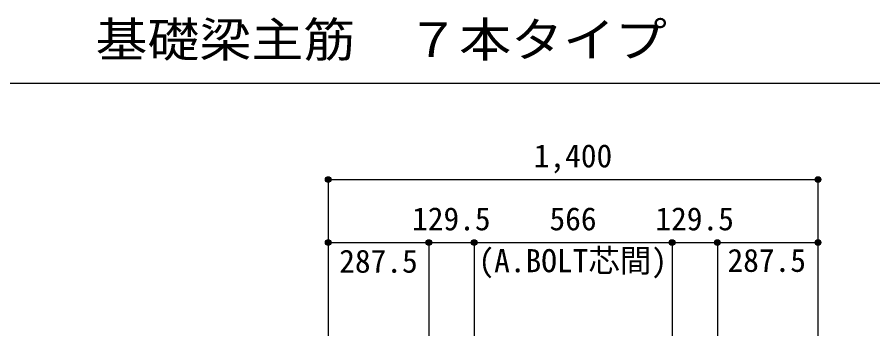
# Model space of a CAD drawing. Units: millimetres at full size, sheet at 1:30. Extents: x -5973 to 5954, y -4195 to 4201.
# Drawn here: x -1037 to 1409, y -945 to -33 of the extents above; entities that cross this region are included whole.
import ezdxf
from ezdxf.enums import TextEntityAlignment as Align

# ---------------------------------------------------------------- set-up
doc = ezdxf.new("R2010")
doc.units = ezdxf.units.MM
doc.header["$LTSCALE"] = 30
doc.header["$PDMODE"] = 32
doc.header["$PDSIZE"] = 15
for name, color, linetype in [('0-7_文字', 4, 'Continuous'), ('0-D_寸法', 4, 'Continuous'), ('6-7_文字', 7, 'Continuous'), ('F-0_枠', 6, 'Continuous')]:
    doc.layers.add(name, color=color, linetype=linetype)
doc.styles.add('ＭＳ ゴシック', font='')
doc.styles.get('ＭＳ ゴシック').set_extended_font_data('MS Gothic')

msp = doc.modelspace()

# ---------------------------------------------------------------- linework, layer by layer
at = {"layer": '0-D_寸法'}
for p, q in [((-147.56, -497.85), (-147.56, -677.85)), ((-147.56, -497.85), (-147.56, -677.85)), ((-147.56, -497.85), (1252.44, -497.85)), ((-147.56, -497.85), (1252.44, -497.85)), ((1252.44, -497.85), (1252.44, -677.85)), ((-147.56, -677.85), (139.94, -677.85)), ((-147.56, -677.85), (-147.56, -944.89)), ((139.94, -677.85), (139.94, -944.89)), ((139.94, -677.85), (269.44, -677.85)), ((269.44, -677.85), (269.44, -944.89)), ((269.44, -677.85), (835.44, -677.85)), ((835.44, -677.85), (835.44, -944.89)), ((835.44, -677.85), (964.94, -677.85)), ((964.94, -677.85), (964.94, -944.89)), ((964.94, -677.85), (1252.44, -677.85)), ((1252.44, -677.85), (1252.44, -944.89)), ((1252.44, -677.85), (1252.44, -944.89))]:
    msp.add_line(p, q, dxfattribs=at)
for centre, radius in [((-147.56, -497.85), 8), ((-147.56, -497.85), 7.2), ((-147.56, -497.85), 6.4), ((-147.56, -497.85), 5.6), ((-147.56, -497.85), 4.8), ((-147.56, -497.85), 4), ((-147.56, -497.85), 3.2), ((-147.56, -497.85), 2.4), ((-147.56, -497.85), 1.6), ((-147.56, -497.85), 0.8), ((1252.44, -497.85), 8), ((1252.44, -497.85), 7.2), ((1252.44, -497.85), 6.4), ((1252.44, -497.85), 5.6), ((1252.44, -497.85), 4.8), ((1252.44, -497.85), 4), ((1252.44, -497.85), 3.2), ((1252.44, -497.85), 2.4), ((1252.44, -497.85), 1.6), ((1252.44, -497.85), 0.8), ((-147.56, -677.85), 8), ((-147.56, -677.85), 7.2), ((-147.56, -677.85), 6.4), ((-147.56, -677.85), 5.6), ((-147.56, -677.85), 4.8), ((-147.56, -677.85), 4), ((-147.56, -677.85), 3.2), ((-147.56, -677.85), 2.4), ((-147.56, -677.85), 1.6), ((-147.56, -677.85), 0.8), ((139.94, -677.85), 8), ((139.94, -677.85), 7.2), ((139.94, -677.85), 6.4), ((139.94, -677.85), 5.6), ((139.94, -677.85), 4.8), ((139.94, -677.85), 4), ((139.94, -677.85), 3.2), ((139.94, -677.85), 2.4), ((139.94, -677.85), 1.6), ((139.94, -677.85), 0.8), ((269.44, -677.85), 8), ((269.44, -677.85), 7.2), ((269.44, -677.85), 6.4), ((269.44, -677.85), 5.6), ((269.44, -677.85), 4.8), ((269.44, -677.85), 4), ((269.44, -677.85), 3.2), ((269.44, -677.85), 2.4), ((269.44, -677.85), 1.6), ((269.44, -677.85), 0.8), ((835.44, -677.85), 8), ((835.44, -677.85), 7.2), ((835.44, -677.85), 6.4), ((835.44, -677.85), 5.6), ((835.44, -677.85), 4.8), ((835.44, -677.85), 4), ((835.44, -677.85), 3.2), ((835.44, -677.85), 2.4), ((835.44, -677.85), 1.6), ((835.44, -677.85), 0.8), ((964.94, -677.85), 8), ((964.94, -677.85), 7.2), ((964.94, -677.85), 6.4), ((964.94, -677.85), 5.6), ((964.94, -677.85), 4.8), ((964.94, -677.85), 4), ((964.94, -677.85), 3.2), ((964.94, -677.85), 2.4), ((964.94, -677.85), 1.6), ((964.94, -677.85), 0.8), ((1252.44, -677.85), 8), ((1252.44, -677.85), 7.2), ((1252.44, -677.85), 6.4), ((1252.44, -677.85), 5.6), ((1252.44, -677.85), 4.8), ((1252.44, -677.85), 4), ((1252.44, -677.85), 3.2), ((1252.44, -677.85), 2.4), ((1252.44, -677.85), 1.6), ((1252.44, -677.85), 0.8)]:
    msp.add_circle(centre, radius, dxfattribs=at)
at = {"layer": '0-D_寸法', "color": 7}
for p in [(-147.56, -497.85), (-147.56, -497.85), (1252.44, -497.85), (-147.56, -677.85), (-147.56, -677.85), (139.94, -677.85), (139.94, -677.85), (269.44, -677.85), (269.44, -677.85), (835.44, -677.85), (835.44, -677.85), (964.94, -677.85), (964.94, -677.85), (1252.44, -677.85), (1252.44, -677.85)]:
    msp.add_point(p, dxfattribs=at)
at = {"layer": 'F-0_枠', "color": 2}
msp.add_line((-5972.88, -222.05), (3723.6, -222.05), dxfattribs=at)

# ---------------------------------------------------------------- texts
at = {"layer": '0-7_文字', "style": 'ＭＳ ゴシック'}
msp.add_text('(A.BOLT芯間)', height=65.98, dxfattribs=at).set_placement((281.92, -782.62), align=Align.BOTTOM_LEFT)
at = {"layer": '0-D_寸法', "style": 'ＭＳ ゴシック'}
for s, p in [('1,400', (439.94, -482.85)), ('129.5', (92.19, -662.85)), ('566', (484.94, -662.85)), ('129.5', (787.69, -662.85)), ('287.5', (-116.08, -784.04)), ('287.5', (993.83, -781.67))]:
    msp.add_text(s, height=65.98, dxfattribs=at).set_placement(p, align=Align.BOTTOM_LEFT)
at = {"layer": '6-7_文字', "color": 2, "style": 'ＭＳ ゴシック', "width": 1.1}
msp.add_text('\u3000\u3000基礎梁主筋\u3000７本タイプ', height=98.97, dxfattribs=at).set_placement((-1109.64, -177.05), align=Align.BOTTOM_LEFT)

doc.saveas('drawing.dxf')
